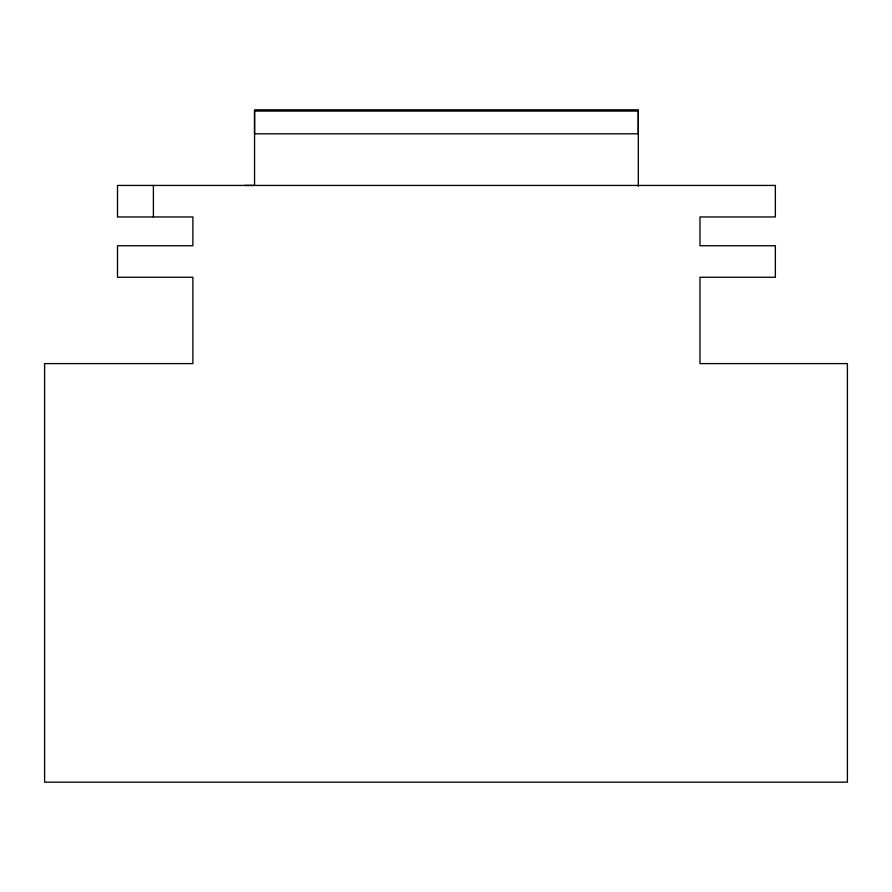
<?xml version="1.0" encoding="UTF-8"?>
<svg xmlns="http://www.w3.org/2000/svg" width="892" height="892" viewBox="0 0 892 892"><rect width="100%" height="100%" fill="white"/><g stroke="black" fill="none" stroke-linecap="round" stroke-linejoin="round"><path stroke-width="1.34" d="M244.709 185.425L254.555 185.425L254.555 109.828L638.304 109.828L638.304 186.35M153.391 185.436L153.391 216.957M254.555 111.076L254.555 133.822L638.304 133.822L638.304 111.076L254.555 111.076M775.36 185.436L117.499 185.436L117.499 216.957L192.884 216.957L192.884 245.735L117.499 245.735L117.499 277.256L192.884 277.256L192.884 363.602L44.6 363.602L44.6 782.173L847.4 782.173L847.4 363.602L699.975 363.602L699.975 277.256L775.36 277.256L775.36 245.735L699.975 245.735L699.975 216.957L775.36 216.957L775.36 185.436"/></g></svg>
